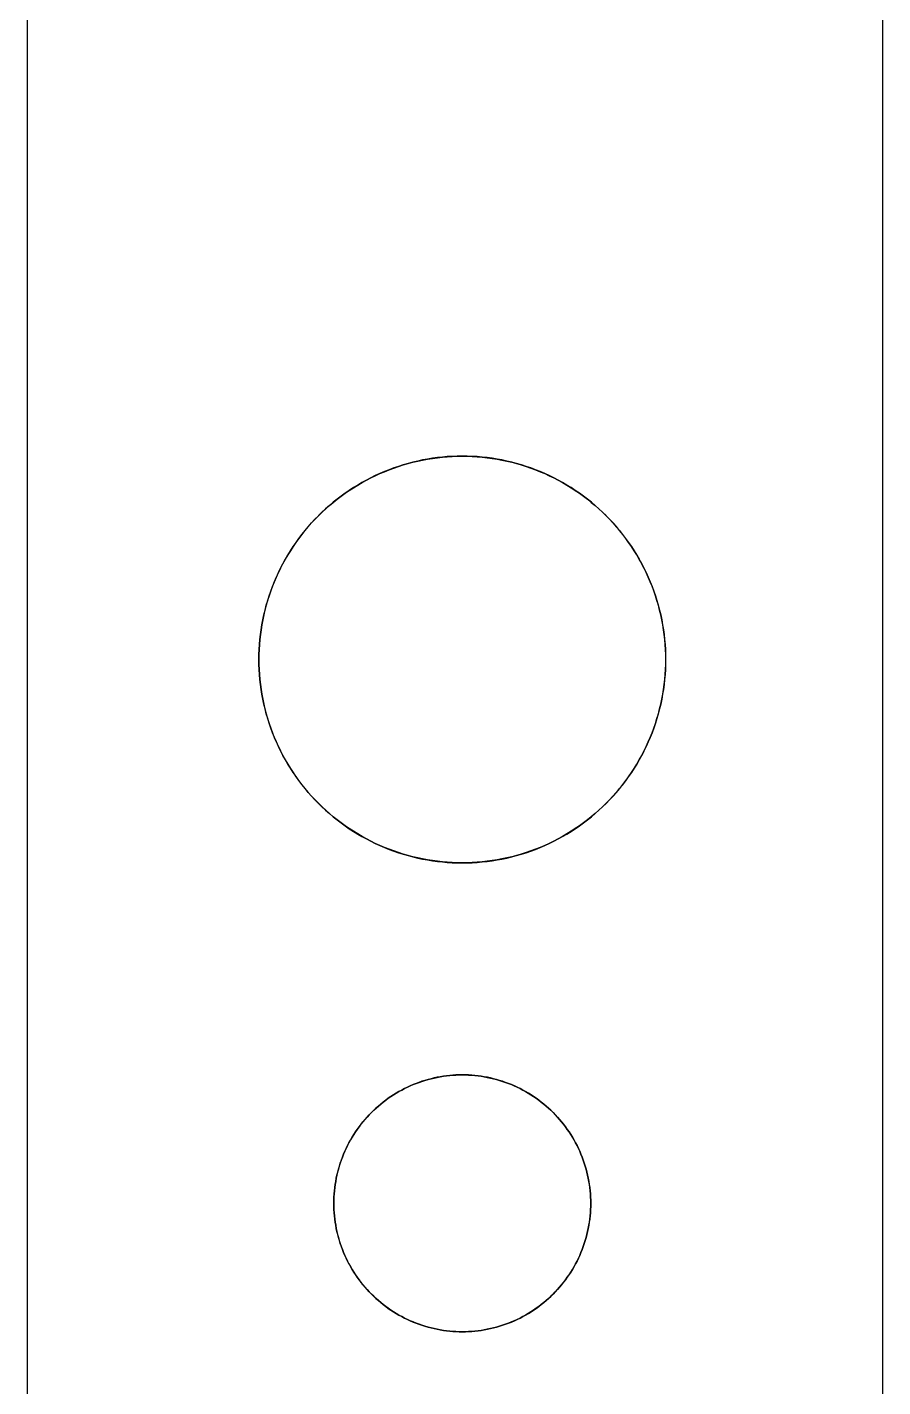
# Model space of a CAD drawing. Extents: x 1 to 21, y 9 to 138.
# Drawn here: x 1.35 to 21.33, y 73.12 to 104.87 of the extents above; entities that cross this region are included whole.
import ezdxf

# ---------------------------------------------------------------- set-up
doc = ezdxf.new("R2010")
doc.units = 0

msp = doc.modelspace()

# ---------------------------------------------------------------- linework, layer by layer
at = {"color": 5, "true_color": 0x0000ff}
msp.add_polyline3d([(21.33244, 9.25398, 0), (21.33244, 137.7541, 0), (1.35229, 137.7541, 0), (1.35229, 9.25398, 0), (21.33244, 9.25398, 0)], close=True, dxfattribs=at)
at = {"color": 34, "true_color": 0x008000}
for points in [[(1.3523, 9.25398, 0), (21.33244, 9.25398, 0), (21.33244, 137.75411, 0), (1.3523, 137.75411, 0), (1.3523, 9.25398, 0)], [(11.39571, 94.85376, 0), (11.27912, 94.84944, 0), (11.16279, 94.84233, 0), (11.04671, 94.83242, 0), (10.93089, 94.81947, 0), (10.81532, 94.80397, 0), (10.81492, 94.80391, 0), (10.69986, 94.78537, 0), (10.58531, 94.76403, 0), (10.47125, 94.7399, 0), (10.35772, 94.71298, 0), (10.24494, 94.68326, 0), (10.13293, 94.65075, 0), (10.02192, 94.61544, 0), (9.9117, 94.57759, 0), (9.80247, 94.53695, 0), (9.69402, 94.49352, 0), (9.58709, 94.4478, 0), (9.48091, 94.39929, 0), (9.37627, 94.34798, 0), (9.3759, 94.3478, 0), (9.27228, 94.2942, 0), (9.17017, 94.23782, 0), (9.06959, 94.17914, 0), (8.97026, 94.11818, 0), (8.87248, 94.05443, 0), (8.77647, 93.98864, 0), (8.68197, 93.92032, 0), (8.58927, 93.8497, 0), (8.49809, 93.77681, 0), (8.40893, 93.70188, 0), (8.32156, 93.62466, 0), (8.23621, 93.54516, 0), (8.15265, 93.46388, 0), (8.15237, 93.4636, 0), (8.07109, 93.38003, 0), (7.99159, 93.29469, 0), (7.91437, 93.20731, 0), (7.83944, 93.11816, 0), (7.76654, 93.02697, 0), (7.69593, 92.93426, 0), (7.6276, 92.83977, 0), (7.56182, 92.74376, 0), (7.49806, 92.64597, 0), (7.4371, 92.54666, 0), (7.37843, 92.44607, 0), (7.32204, 92.34397, 0), (7.26845, 92.24033, 0), (7.26827, 92.23998, 0), (7.21696, 92.13533, 0), (7.16845, 92.02916, 0), (7.12273, 91.92223, 0), (7.07929, 91.81377, 0), (7.03865, 91.70455, 0), (7.00081, 91.59431, 0), (6.9655, 91.48331, 0), (6.93299, 91.3713, 0), (6.90327, 91.25852, 0), (6.87635, 91.14499, 0), (6.85222, 91.03094, 0), (6.85215, 91.03055, 0), (6.83088, 90.91639, 0), (6.83082, 90.91599, 0), (6.83082, 90.91597, 0), (6.81234, 90.80132, 0), (6.81228, 90.80093, 0), (6.79678, 90.68536, 0), (6.78383, 90.56954, 0), (6.77392, 90.45346, 0), (6.76681, 90.33713, 0), (6.76249, 90.22054, 0), (6.76097, 90.10396, 0), (6.76249, 89.98737, 0), (6.76681, 89.87078, 0), (6.77392, 89.75445, 0), (6.78383, 89.63837, 0), (6.79678, 89.52255, 0), (6.81228, 89.40698, 0), (6.81234, 89.40659, 0), (6.83088, 89.29152, 0), (6.85222, 89.17697, 0), (6.87635, 89.06292, 0), (6.90327, 88.94939, 0), (6.93299, 88.83661, 0), (6.9655, 88.7246, 0), (7.00081, 88.6136, 0), (7.03865, 88.50336, 0), (7.07929, 88.39414, 0), (7.12273, 88.28568, 0), (7.16845, 88.17875, 0), (7.21696, 88.07258, 0), (7.21714, 88.07222, 0), (7.26827, 87.96793, 0), (7.26845, 87.96758, 0), (7.32204, 87.86394, 0), (7.37843, 87.76184, 0), (7.4371, 87.66125, 0), (7.49806, 87.56194, 0), (7.56182, 87.46415, 0), (7.6276, 87.36814, 0), (7.69593, 87.27365, 0), (7.76654, 87.18094, 0), (7.83944, 87.08975, 0), (7.91437, 87.0006, 0), (7.99159, 86.91322, 0), (8.07109, 86.82788, 0), (8.15237, 86.74431, 0), (8.15265, 86.74403, 0), (8.23621, 86.66275, 0), (8.32156, 86.58325, 0), (8.40893, 86.50603, 0), (8.49809, 86.4311, 0), (8.58927, 86.35821, 0), (8.68197, 86.28759, 0), (8.77647, 86.21927, 0), (8.87248, 86.15348, 0), (8.97026, 86.08973, 0), (9.06959, 86.02877, 0), (9.17017, 85.97009, 0), (9.27228, 85.91371, 0), (9.27263, 85.91353, 0), (9.3759, 85.86011, 0), (9.37627, 85.85993, 0), (9.48091, 85.80862, 0), (9.58709, 85.76011, 0), (9.69402, 85.71439, 0), (9.80247, 85.67096, 0), (9.9117, 85.63032, 0), (10.02192, 85.59247, 0), (10.13293, 85.55716, 0), (10.24494, 85.52465, 0), (10.35772, 85.49493, 0), (10.47125, 85.46801, 0), (10.58531, 85.44388, 0), (10.69986, 85.42254, 0), (10.81492, 85.404, 0), (10.81532, 85.40394, 0), (10.93089, 85.38845, 0), (11.04671, 85.37549, 0), (11.16279, 85.36558, 0), (11.27912, 85.35847, 0), (11.39571, 85.35416, 0), (11.51229, 85.35263, 0), (11.62888, 85.35416, 0), (11.74546, 85.35847, 0), (11.8618, 85.36558, 0), (11.97787, 85.37549, 0), (12.0937, 85.38845, 0), (12.20927, 85.40394, 0), (12.20966, 85.404, 0), (12.32472, 85.42254, 0), (12.43928, 85.44388, 0), (12.55332, 85.46801, 0), (12.66686, 85.49493, 0), (12.77964, 85.52465, 0), (12.89165, 85.55716, 0), (13.00265, 85.59247, 0), (13.11288, 85.63032, 0), (13.2221, 85.67096, 0), (13.33056, 85.71439, 0), (13.4375, 85.76011, 0), (13.54367, 85.80862, 0), (13.64832, 85.85993, 0), (13.64867, 85.86011, 0), (13.75195, 85.91353, 0), (13.7523, 85.91371, 0), (13.85441, 85.97009, 0), (13.95499, 86.02877, 0), (14.05431, 86.08973, 0), (14.1521, 86.15348, 0), (14.24811, 86.21927, 0), (14.3426, 86.28759, 0), (14.43531, 86.35821, 0), (14.52649, 86.4311, 0), (14.61565, 86.50603, 0), (14.70302, 86.58325, 0), (14.78837, 86.66275, 0), (14.87193, 86.74403, 0), (14.87221, 86.74431, 0), (14.95349, 86.82788, 0), (15.033, 86.91322, 0), (15.11021, 87.0006, 0), (15.18514, 87.08975, 0), (15.25804, 87.18094, 0), (15.32865, 87.27365, 0), (15.39698, 87.36814, 0), (15.46276, 87.46415, 0), (15.52652, 87.56194, 0), (15.58748, 87.66125, 0), (15.64615, 87.76184, 0), (15.70254, 87.86394, 0), (15.75613, 87.96758, 0), (15.75631, 87.96793, 0), (15.80744, 88.07222, 0), (15.80762, 88.07258, 0), (15.85614, 88.17875, 0), (15.90186, 88.28568, 0), (15.94529, 88.39414, 0), (15.98593, 88.50336, 0), (16.02377, 88.6136, 0), (16.05908, 88.7246, 0), (16.09159, 88.83661, 0), (16.12131, 88.94939, 0), (16.14824, 89.06292, 0), (16.17237, 89.17697, 0), (16.1937, 89.29152, 0), (16.19377, 89.29192, 0), (16.19377, 89.29194, 0), (16.21224, 89.40659, 0), (16.2123, 89.40698, 0), (16.22774, 89.52215, 0), (16.22774, 89.52216, 0), (16.22779, 89.52255, 0), (16.24076, 89.63837, 0), (16.25066, 89.75445, 0), (16.25777, 89.87078, 0), (16.26209, 89.98737, 0), (16.26362, 90.10396, 0), (16.26209, 90.22054, 0), (16.25777, 90.33713, 0), (16.25066, 90.45346, 0), (16.24076, 90.56954, 0), (16.22779, 90.68536, 0), (16.2123, 90.80093, 0), (16.21224, 90.80132, 0), (16.19377, 90.91597, 0), (16.19377, 90.91599, 0), (16.1937, 90.91639, 0), (16.17237, 91.03094, 0), (16.14824, 91.14499, 0), (16.12131, 91.25852, 0), (16.09159, 91.3713, 0), (16.05908, 91.48331, 0), (16.02377, 91.59431, 0), (15.98593, 91.70455, 0), (15.94529, 91.81377, 0), (15.90186, 91.92223, 0), (15.85614, 92.02916, 0), (15.80762, 92.13533, 0), (15.75631, 92.23998, 0), (15.75613, 92.24033, 0), (15.70254, 92.34397, 0), (15.64615, 92.44607, 0), (15.58748, 92.54666, 0), (15.52652, 92.64597, 0), (15.46276, 92.74376, 0), (15.39698, 92.83977, 0), (15.32865, 92.93426, 0), (15.25804, 93.02697, 0), (15.18514, 93.11816, 0), (15.11021, 93.20731, 0), (15.033, 93.29469, 0), (14.95349, 93.38003, 0), (14.87221, 93.4636, 0), (14.87193, 93.46388, 0), (14.78837, 93.54516, 0), (14.70302, 93.62466, 0), (14.61565, 93.70188, 0), (14.52649, 93.77681, 0), (14.43531, 93.8497, 0), (14.3426, 93.92032, 0), (14.24811, 93.98864, 0), (14.1521, 94.05443, 0), (14.05431, 94.11818, 0), (13.95499, 94.17914, 0), (13.85441, 94.23782, 0), (13.7523, 94.2942, 0), (13.64867, 94.3478, 0), (13.64832, 94.34798, 0), (13.54367, 94.39929, 0), (13.4375, 94.4478, 0), (13.33056, 94.49352, 0), (13.2221, 94.53695, 0), (13.11288, 94.57759, 0), (13.00265, 94.61544, 0), (12.89165, 94.65075, 0), (12.77964, 94.68326, 0), (12.66686, 94.71298, 0), (12.55332, 94.7399, 0), (12.43928, 94.76403, 0), (12.32472, 94.78537, 0), (12.20966, 94.80391, 0), (12.20927, 94.80397, 0), (12.0937, 94.81947, 0), (11.97787, 94.83242, 0), (11.8618, 94.84233, 0), (11.74546, 94.84944, 0), (11.62888, 94.85376, 0), (11.51229, 94.85528, 0), (11.39571, 94.85376, 0)], [(11.74546, 85.36101, 0), (11.62888, 85.3567, 0), (11.51229, 85.35517, 0), (11.39571, 85.3567, 0), (11.27912, 85.36101, 0), (11.16279, 85.36813, 0), (11.04671, 85.37803, 0), (10.93089, 85.39099, 0), (10.81542, 85.40647, 0), (10.70065, 85.42496, 0), (10.58609, 85.44629, 0), (10.47204, 85.47042, 0), (10.35851, 85.49735, 0), (10.24573, 85.52707, 0), (10.13372, 85.55958, 0), (10.02272, 85.59488, 0), (9.91248, 85.63273, 0), (9.80326, 85.67337, 0), (9.69481, 85.7168, 0), (9.58787, 85.76252, 0), (9.4817, 85.81104, 0), (9.37709, 85.86233, 0), (9.27377, 85.91576, 0), (9.17167, 85.97215, 0), (9.07108, 86.03082, 0), (8.97176, 86.09178, 0), (8.87398, 86.15554, 0), (8.77797, 86.22132, 0), (8.68348, 86.28965, 0), (8.59076, 86.36026, 0), (8.49958, 86.43316, 0), (8.41043, 86.50809, 0), (8.32305, 86.5853, 0), (8.23771, 86.66481, 0), (8.15428, 86.74595, 0), (8.07314, 86.82937, 0), (7.99364, 86.91472, 0), (7.91642, 87.00209, 0), (7.84149, 87.09125, 0), (7.7686, 87.18243, 0), (7.69798, 87.27514, 0), (7.62966, 87.36963, 0), (7.56387, 87.46564, 0), (7.50012, 87.56343, 0), (7.43916, 87.66275, 0), (7.38048, 87.76333, 0), (7.3241, 87.86544, 0), (7.27068, 87.96872, 0), (7.21937, 88.07336, 0), (7.17086, 88.17954, 0), (7.12514, 88.28647, 0), (7.08171, 88.39493, 0), (7.04107, 88.50415, 0), (7.00322, 88.61438, 0), (6.96791, 88.72538, 0), (6.9354, 88.8374, 0), (6.90568, 88.95017, 0), (6.87876, 89.06371, 0), (6.85463, 89.17776, 0), (6.83336, 89.29192, 0), (6.83329, 89.29231, 0), (6.81481, 89.40698, 0), (6.79932, 89.52255, 0), (6.78637, 89.63837, 0), (6.77646, 89.75445, 0), (6.76935, 89.87078, 0), (6.76503, 89.98737, 0), (6.76351, 90.10396, 0), (6.76503, 90.22054, 0), (6.76935, 90.33713, 0), (6.77646, 90.45346, 0), (6.78637, 90.56954, 0), (6.79932, 90.68536, 0), (6.8148, 90.80083, 0), (6.83329, 90.9156, 0), (6.85463, 91.03015, 0), (6.87876, 91.1442, 0), (6.90568, 91.25774, 0), (6.9354, 91.37051, 0), (6.96791, 91.48253, 0), (7.00322, 91.59353, 0), (7.04107, 91.70376, 0), (7.08171, 91.81298, 0), (7.12514, 91.92144, 0), (7.17086, 92.02837, 0), (7.21937, 92.13455, 0), (7.27066, 92.23915, 0), (7.3241, 92.34247, 0), (7.38048, 92.44458, 0), (7.43916, 92.54516, 0), (7.50012, 92.64448, 0), (7.56387, 92.74227, 0), (7.62966, 92.83828, 0), (7.69798, 92.93277, 0), (7.7686, 93.02548, 0), (7.84149, 93.11666, 0), (7.91642, 93.20582, 0), (7.99364, 93.29319, 0), (8.07314, 93.37854, 0), (8.15428, 93.46196, 0), (8.23771, 93.5431, 0), (8.32305, 93.62261, 0), (8.41043, 93.69982, 0), (8.49958, 93.77475, 0), (8.59076, 93.84765, 0), (8.68348, 93.91826, 0), (8.77797, 93.98659, 0), (8.87398, 94.05237, 0), (8.97176, 94.11613, 0), (9.07108, 94.17709, 0), (9.17167, 94.23576, 0), (9.27377, 94.29215, 0), (9.37705, 94.34556, 0), (9.4817, 94.39687, 0), (9.58787, 94.44539, 0), (9.69481, 94.49111, 0), (9.80326, 94.53454, 0), (9.91248, 94.57518, 0), (10.02272, 94.61303, 0), (10.13372, 94.64833, 0), (10.24573, 94.68084, 0), (10.35851, 94.71056, 0), (10.47204, 94.73749, 0), (10.58609, 94.76162, 0), (10.70065, 94.78295, 0), (10.81542, 94.80144, 0), (10.93089, 94.81692, 0), (11.04671, 94.82988, 0), (11.16279, 94.83979, 0), (11.27912, 94.8469, 0), (11.39571, 94.85122, 0), (11.51229, 94.85274, 0), (11.62888, 94.85122, 0), (11.74546, 94.8469, 0), (11.8618, 94.83979, 0), (11.97787, 94.82988, 0), (12.0937, 94.81692, 0), (12.20911, 94.80145, 0), (12.32394, 94.78295, 0), (12.43849, 94.76162, 0), (12.55254, 94.73749, 0), (12.66607, 94.71056, 0), (12.77885, 94.68084, 0), (12.89086, 94.64833, 0), (13.00186, 94.61303, 0), (13.1121, 94.57518, 0), (13.22132, 94.53454, 0), (13.32978, 94.49111, 0), (13.43671, 94.44539, 0), (13.54288, 94.39687, 0), (13.64753, 94.34556, 0), (13.75081, 94.29215, 0), (13.85292, 94.23576, 0), (13.9535, 94.17709, 0), (14.05281, 94.11613, 0), (14.1506, 94.05237, 0), (14.24662, 93.98659, 0), (14.3411, 93.91826, 0), (14.43381, 93.84765, 0), (14.525, 93.77475, 0), (14.61415, 93.69982, 0), (14.70153, 93.62261, 0), (14.78687, 93.5431, 0), (14.8703, 93.46196, 0), (14.95144, 93.37854, 0), (15.03094, 93.29319, 0), (15.10816, 93.20582, 0), (15.18309, 93.11666, 0), (15.25599, 93.02548, 0), (15.3266, 92.93277, 0), (15.39492, 92.83828, 0), (15.46071, 92.74227, 0), (15.52446, 92.64448, 0), (15.58542, 92.54516, 0), (15.6441, 92.44458, 0), (15.70049, 92.34247, 0), (15.75392, 92.23915, 0), (15.80521, 92.13455, 0), (15.85372, 92.02837, 0), (15.89944, 91.92144, 0), (15.94288, 91.81298, 0), (15.98352, 91.70376, 0), (16.02136, 91.59353, 0), (16.05667, 91.48253, 0), (16.08918, 91.37051, 0), (16.1189, 91.25774, 0), (16.14582, 91.1442, 0), (16.16995, 91.03015, 0), (16.19128, 90.9156, 0), (16.20978, 90.80082, 0), (16.22525, 90.68536, 0), (16.2382, 90.56954, 0), (16.24812, 90.45346, 0), (16.25523, 90.33713, 0), (16.25955, 90.22054, 0), (16.26107, 90.10396, 0), (16.25955, 89.98737, 0), (16.25523, 89.87078, 0), (16.24812, 89.75445, 0), (16.2382, 89.63837, 0), (16.22525, 89.52255, 0), (16.20977, 89.40698, 0), (16.19128, 89.29231, 0), (16.19122, 89.29192, 0), (16.16995, 89.17776, 0), (16.14582, 89.06371, 0), (16.1189, 88.95017, 0), (16.08918, 88.8374, 0), (16.05667, 88.72538, 0), (16.02136, 88.61438, 0), (15.98352, 88.50415, 0), (15.94288, 88.39493, 0), (15.89944, 88.28647, 0), (15.85372, 88.17954, 0), (15.80521, 88.07336, 0), (15.7539, 87.96872, 0), (15.70049, 87.86544, 0), (15.6441, 87.76333, 0), (15.58542, 87.66275, 0), (15.52446, 87.56343, 0), (15.46071, 87.46564, 0), (15.39492, 87.36963, 0), (15.3266, 87.27514, 0), (15.25599, 87.18243, 0), (15.18309, 87.09125, 0), (15.10816, 87.00209, 0), (15.03094, 86.91472, 0), (14.95144, 86.82937, 0), (14.8703, 86.74595, 0), (14.78687, 86.66481, 0), (14.70153, 86.5853, 0), (14.61415, 86.50809, 0), (14.525, 86.43316, 0), (14.43381, 86.36026, 0), (14.3411, 86.28965, 0), (14.24662, 86.22132, 0), (14.1506, 86.15554, 0), (14.05281, 86.09178, 0), (13.9535, 86.03082, 0), (13.85292, 85.97215, 0), (13.75081, 85.91576, 0), (13.64749, 85.86233, 0), (13.54288, 85.81104, 0), (13.43671, 85.76252, 0), (13.32978, 85.7168, 0), (13.22132, 85.67337, 0), (13.1121, 85.63273, 0), (13.00186, 85.59488, 0), (12.89086, 85.55958, 0), (12.77885, 85.52707, 0), (12.66607, 85.49735, 0), (12.55254, 85.47042, 0), (12.43849, 85.44629, 0), (12.32394, 85.42496, 0), (12.20911, 85.40646, 0), (12.0937, 85.39099, 0), (11.97787, 85.37803, 0), (11.8618, 85.36813, 0), (11.74546, 85.36101, 0)], [(11.43863, 80.40344, 0), (11.36497, 80.40089, 0), (11.36481, 80.40088, 0), (11.29157, 80.39633, 0), (11.21816, 80.38997, 0), (11.14501, 80.38185, 0), (11.14485, 80.38182, 0), (11.07211, 80.37193, 0), (11.07195, 80.37192, 0), (10.99931, 80.36024, 0), (10.92692, 80.34677, 0), (10.85478, 80.33153, 0), (10.78315, 80.31452, 0), (10.71203, 80.29572, 0), (10.64117, 80.27515, 0), (10.57106, 80.25305, 0), (10.50147, 80.22917, 0), (10.43238, 80.20352, 0), (10.36405, 80.17609, 0), (10.29649, 80.14713, 0), (10.22943, 80.1164, 0), (10.16339, 80.08414, 0), (10.16325, 80.08407, 0), (10.09772, 80.05003, 0), (10.0332, 80.01472, 0), (9.9697, 79.97763, 0), (9.90696, 79.93903, 0), (9.84524, 79.89865, 0), (9.78454, 79.85699, 0), (9.72485, 79.81406, 0), (9.66616, 79.76936, 0), (9.60877, 79.72338, 0), (9.55238, 79.67589, 0), (9.49726, 79.62712, 0), (9.44342, 79.57707, 0), (9.4433, 79.57697, 0), (9.44328, 79.57696, 0), (9.39058, 79.52576, 0), (9.39047, 79.52566, 0), (9.33916, 79.47283, 0), (9.28913, 79.41898, 0), (9.24036, 79.36386, 0), (9.19286, 79.30748, 0), (9.14689, 79.25006, 0), (9.10218, 79.1914, 0), (9.05926, 79.13171, 0), (9.0176, 79.071, 0), (8.97721, 79.00928, 0), (8.93861, 78.94654, 0), (8.93853, 78.9464, 0), (8.90152, 78.88303, 0), (8.90145, 78.8829, 0), (8.86622, 78.81853, 0), (8.86614, 78.81838, 0), (8.86614, 78.81837, 0), (8.83217, 78.75299, 0), (8.83211, 78.75284, 0), (8.79984, 78.6868, 0), (8.76911, 78.61976, 0), (8.74016, 78.55219, 0), (8.71273, 78.48387, 0), (8.68707, 78.41477, 0), (8.6632, 78.34518, 0), (8.6411, 78.27508, 0), (8.62053, 78.20421, 0), (8.60173, 78.13309, 0), (8.5847, 78.06146, 0), (8.56947, 77.98933, 0), (8.55601, 77.91694, 0), (8.54433, 77.84429, 0), (8.5443, 77.84414, 0), (8.5344, 77.77124, 0), (8.52627, 77.69808, 0), (8.51992, 77.62468, 0), (8.51535, 77.55127, 0), (8.51281, 77.47762, 0), (8.51179, 77.40396, 0), (8.51281, 77.33029, 0), (8.51282, 77.33014, 0), (8.51535, 77.25663, 0), (8.51992, 77.18322, 0), (8.52627, 77.10982, 0), (8.52629, 77.10966, 0), (8.5344, 77.03667, 0), (8.53442, 77.03651, 0), (8.5443, 76.96377, 0), (8.54433, 76.96362, 0), (8.55601, 76.89097, 0), (8.56947, 76.81858, 0), (8.5847, 76.74645, 0), (8.60173, 76.67482, 0), (8.62053, 76.6037, 0), (8.6411, 76.53283, 0), (8.6632, 76.46272, 0), (8.68707, 76.39313, 0), (8.71273, 76.32404, 0), (8.74016, 76.25572, 0), (8.76911, 76.18814, 0), (8.79984, 76.1211, 0), (8.79992, 76.12096, 0), (8.83211, 76.05506, 0), (8.83217, 76.05492, 0), (8.86622, 75.98938, 0), (8.90152, 75.92487, 0), (8.93861, 75.86136, 0), (8.97721, 75.79863, 0), (9.0176, 75.7369, 0), (9.05926, 75.67619, 0), (9.10218, 75.61651, 0), (9.14689, 75.55784, 0), (9.19286, 75.50042, 0), (9.24036, 75.44405, 0), (9.24047, 75.44392, 0), (9.24046, 75.44392, 0), (9.28913, 75.38893, 0), (9.33916, 75.33508, 0), (9.39047, 75.28225, 0), (9.39058, 75.28214, 0), (9.44328, 75.23095, 0), (9.4433, 75.23094, 0), (9.44342, 75.23083, 0), (9.49726, 75.18079, 0), (9.55238, 75.13202, 0), (9.60877, 75.08452, 0), (9.66616, 75.03855, 0), (9.72485, 74.99384, 0), (9.78454, 74.95092, 0), (9.84524, 74.90926, 0), (9.90696, 74.86888, 0), (9.9697, 74.83027, 0), (10.0332, 74.79319, 0), (10.03335, 74.79311, 0), (10.03334, 74.79311, 0), (10.09772, 74.75788, 0), (10.16325, 74.72384, 0), (10.16339, 74.72377, 0), (10.22943, 74.6915, 0), (10.29649, 74.66078, 0), (10.36405, 74.63182, 0), (10.43238, 74.60438, 0), (10.50147, 74.57874, 0), (10.57106, 74.55486, 0), (10.64117, 74.53276, 0), (10.71203, 74.51219, 0), (10.78315, 74.49339, 0), (10.85478, 74.47638, 0), (10.92692, 74.46114, 0), (10.92708, 74.46111, 0), (10.99931, 74.44767, 0), (11.07195, 74.43599, 0), (11.07211, 74.43597, 0), (11.14485, 74.42608, 0), (11.14501, 74.42606, 0), (11.21816, 74.41793, 0), (11.29157, 74.41158, 0), (11.36497, 74.40701, 0), (11.43863, 74.40447, 0), (11.51229, 74.40345, 0), (11.58595, 74.40447, 0), (11.65961, 74.40701, 0), (11.73302, 74.41158, 0), (11.80642, 74.41793, 0), (11.87958, 74.42606, 0), (11.95247, 74.43597, 0), (11.95263, 74.43599, 0), (12.02527, 74.44767, 0), (12.0975, 74.46111, 0), (12.09751, 74.46111, 0), (12.09766, 74.46114, 0), (12.1698, 74.47638, 0), (12.24143, 74.49339, 0), (12.31255, 74.51219, 0), (12.38341, 74.53276, 0), (12.45352, 74.55486, 0), (12.52311, 74.57874, 0), (12.5922, 74.60438, 0), (12.66053, 74.63182, 0), (12.72809, 74.66078, 0), (12.79515, 74.6915, 0), (12.86119, 74.72377, 0), (12.86133, 74.72384, 0), (12.92686, 74.75788, 0), (12.99123, 74.79311, 0), (12.99124, 74.79311, 0), (12.99138, 74.79319, 0), (13.05488, 74.83027, 0), (13.11762, 74.86888, 0), (13.17934, 74.90926, 0), (13.24004, 74.95092, 0), (13.29973, 74.99384, 0), (13.35841, 75.03855, 0), (13.41581, 75.08452, 0), (13.4722, 75.13202, 0), (13.52732, 75.18079, 0), (13.58117, 75.23083, 0), (13.634, 75.28214, 0), (13.63411, 75.28225, 0), (13.68532, 75.33497, 0), (13.68531, 75.33497, 0), (13.68542, 75.33508, 0), (13.73546, 75.38893, 0), (13.78412, 75.44392, 0), (13.78411, 75.44392, 0), (13.78422, 75.44405, 0), (13.83172, 75.50042, 0), (13.8777, 75.55784, 0), (13.9224, 75.61651, 0), (13.96533, 75.67619, 0), (14.00698, 75.7369, 0), (14.04737, 75.79863, 0), (14.08598, 75.86136, 0), (14.12306, 75.92487, 0), (14.15837, 75.98938, 0), (14.1924, 76.05492, 0), (14.19247, 76.05506, 0), (14.22466, 76.12096, 0), (14.22473, 76.1211, 0), (14.25547, 76.18814, 0), (14.28442, 76.25572, 0), (14.31185, 76.32404, 0), (14.33751, 76.39313, 0), (14.36138, 76.46272, 0), (14.38348, 76.53283, 0), (14.40406, 76.6037, 0), (14.42285, 76.67482, 0), (14.43987, 76.74645, 0), (14.45511, 76.81858, 0), (14.46857, 76.89097, 0), (14.48026, 76.96362, 0), (14.48028, 76.96377, 0), (14.49019, 77.03667, 0), (14.49829, 77.10966, 0), (14.49831, 77.10982, 0), (14.50467, 77.18322, 0), (14.50924, 77.25663, 0), (14.51178, 77.33029, 0), (14.51279, 77.40396, 0), (14.51178, 77.47762, 0), (14.50924, 77.55127, 0), (14.50467, 77.62468, 0), (14.49831, 77.69808, 0), (14.49019, 77.77124, 0), (14.48028, 77.84414, 0), (14.48026, 77.84429, 0), (14.4686, 77.91677, 0), (14.4686, 77.91678, 0), (14.46857, 77.91694, 0), (14.45514, 77.98917, 0), (14.45511, 77.98933, 0), (14.43987, 78.06146, 0), (14.42285, 78.13309, 0), (14.40406, 78.20421, 0), (14.38348, 78.27508, 0), (14.36138, 78.34518, 0), (14.33751, 78.41477, 0), (14.31185, 78.48387, 0), (14.28442, 78.55219, 0), (14.25547, 78.61976, 0), (14.22473, 78.6868, 0), (14.19247, 78.75284, 0), (14.1924, 78.75299, 0), (14.15837, 78.81853, 0), (14.12313, 78.8829, 0), (14.12306, 78.88303, 0), (14.08598, 78.94654, 0), (14.04737, 79.00928, 0), (14.00698, 79.071, 0), (13.96533, 79.13171, 0), (13.9224, 79.1914, 0), (13.8777, 79.25006, 0), (13.83172, 79.30748, 0), (13.78422, 79.36386, 0), (13.73546, 79.41898, 0), (13.68542, 79.47283, 0), (13.63411, 79.52566, 0), (13.634, 79.52576, 0), (13.58129, 79.57696, 0), (13.58128, 79.57697, 0), (13.58117, 79.57707, 0), (13.52732, 79.62712, 0), (13.4722, 79.67589, 0), (13.41581, 79.72338, 0), (13.35841, 79.76936, 0), (13.29973, 79.81406, 0), (13.24004, 79.85699, 0), (13.17934, 79.89865, 0), (13.11762, 79.93903, 0), (13.05488, 79.97763, 0), (12.99138, 80.01472, 0), (12.99124, 80.01479, 0), (12.99122, 80.01479, 0), (12.92686, 80.05003, 0), (12.86133, 80.08407, 0), (12.86119, 80.08414, 0), (12.79515, 80.1164, 0), (12.72809, 80.14713, 0), (12.66053, 80.17609, 0), (12.5922, 80.20352, 0), (12.52311, 80.22917, 0), (12.45352, 80.25305, 0), (12.38341, 80.27515, 0), (12.31255, 80.29572, 0), (12.24143, 80.31452, 0), (12.1698, 80.33153, 0), (12.09766, 80.34677, 0), (12.09751, 80.3468, 0), (12.0975, 80.3468, 0), (12.02527, 80.36024, 0), (11.95263, 80.37192, 0), (11.95247, 80.37193, 0), (11.87973, 80.38182, 0), (11.87958, 80.38185, 0), (11.80642, 80.38997, 0), (11.73302, 80.39633, 0), (11.65961, 80.40089, 0), (11.58595, 80.40344, 0), (11.51229, 80.40446, 0), (11.43863, 80.40344, 0)], [(11.65961, 74.40803, 0), (11.58595, 74.40549, 0), (11.51229, 74.40447, 0), (11.43863, 74.40549, 0), (11.36497, 74.40803, 0), (11.29157, 74.4126, 0), (11.21816, 74.41894, 0), (11.14501, 74.42707, 0), (11.07227, 74.43696, 0), (10.99962, 74.44864, 0), (10.92723, 74.4621, 0), (10.8551, 74.47734, 0), (10.78347, 74.49436, 0), (10.71235, 74.51316, 0), (10.64148, 74.53373, 0), (10.57138, 74.55583, 0), (10.50178, 74.5797, 0), (10.43268, 74.60536, 0), (10.36436, 74.63279, 0), (10.29679, 74.66175, 0), (10.22974, 74.69248, 0), (10.16385, 74.72467, 0), (10.09831, 74.7587, 0), (10.03379, 74.79401, 0), (9.9703, 74.83109, 0), (9.90756, 74.86969, 0), (9.84584, 74.91009, 0), (9.78514, 74.95174, 0), (9.72545, 74.99467, 0), (9.66677, 75.03937, 0), (9.60937, 75.08535, 0), (9.55298, 75.13284, 0), (9.49797, 75.1815, 0), (9.49785, 75.18161, 0), (9.44413, 75.23154, 0), (9.44401, 75.23165, 0), (9.39129, 75.28285, 0), (9.33999, 75.33568, 0), (9.28994, 75.38952, 0), (9.28984, 75.38964, 0), (9.28983, 75.38964, 0), (9.24118, 75.44464, 0), (9.19368, 75.50103, 0), (9.14771, 75.55844, 0), (9.103, 75.61711, 0), (9.06007, 75.6768, 0), (9.01842, 75.73751, 0), (8.97804, 75.79922, 0), (8.93943, 75.86197, 0), (8.90234, 75.92547, 0), (8.86711, 75.98983, 0), (8.86711, 75.98984, 0), (8.86703, 75.98998, 0), (8.833, 76.05551, 0), (8.83298, 76.05553, 0), (8.80082, 76.12141, 0), (8.77008, 76.18846, 0), (8.74113, 76.25603, 0), (8.71369, 76.32436, 0), (8.68804, 76.39345, 0), (8.66416, 76.46304, 0), (8.64207, 76.53315, 0), (8.62149, 76.60401, 0), (8.6027, 76.67513, 0), (8.58568, 76.74675, 0), (8.57044, 76.8189, 0), (8.557, 76.89113, 0), (8.55697, 76.89129, 0), (8.54532, 76.96375, 0), (8.54532, 76.96377, 0), (8.53541, 77.03667, 0), (8.52727, 77.10982, 0), (8.52093, 77.18322, 0), (8.51636, 77.25663, 0), (8.51382, 77.33029, 0), (8.5128, 77.40396, 0), (8.51382, 77.47762, 0), (8.51636, 77.55127, 0), (8.52093, 77.62468, 0), (8.52726, 77.69792, 0), (8.52726, 77.69793, 0), (8.52727, 77.69808, 0), (8.53539, 77.77108, 0), (8.53541, 77.77124, 0), (8.54532, 77.84414, 0), (8.55697, 77.91661, 0), (8.57044, 77.989, 0), (8.58568, 78.06115, 0), (8.6027, 78.13278, 0), (8.62149, 78.2039, 0), (8.64207, 78.27476, 0), (8.66416, 78.34487, 0), (8.68804, 78.41446, 0), (8.71369, 78.48354, 0), (8.74113, 78.55188, 0), (8.77008, 78.61944, 0), (8.80082, 78.68649, 0), (8.833, 78.75239, 0), (8.86703, 78.81793, 0), (8.90234, 78.88244, 0), (8.93943, 78.94593, 0), (8.97804, 79.00868, 0), (9.01842, 79.0704, 0), (9.06007, 79.13111, 0), (9.103, 79.1908, 0), (9.14771, 79.24947, 0), (9.19368, 79.30688, 0), (9.24118, 79.36327, 0), (9.28984, 79.41827, 0), (9.28994, 79.41838, 0), (9.33999, 79.47223, 0), (9.39119, 79.52495, 0), (9.39118, 79.52495, 0), (9.44401, 79.57626, 0), (9.49785, 79.6263, 0), (9.55298, 79.67507, 0), (9.60937, 79.72256, 0), (9.66677, 79.76854, 0), (9.72545, 79.81323, 0), (9.78514, 79.85617, 0), (9.84584, 79.89782, 0), (9.90756, 79.93821, 0), (9.9703, 79.97682, 0), (10.03379, 80.0139, 0), (10.09816, 80.04913, 0), (10.09817, 80.04913, 0), (10.09831, 80.04921, 0), (10.1638, 80.08321, 0), (10.22974, 80.11543, 0), (10.29679, 80.14615, 0), (10.36436, 80.17512, 0), (10.43268, 80.20255, 0), (10.50178, 80.22821, 0), (10.57138, 80.25208, 0), (10.64148, 80.27418, 0), (10.71235, 80.29474, 0), (10.78347, 80.31355, 0), (10.8551, 80.33056, 0), (10.92723, 80.34581, 0), (10.99962, 80.35926, 0), (11.07227, 80.37094, 0), (11.14501, 80.38084, 0), (11.21816, 80.38896, 0), (11.29157, 80.3953, 0), (11.36497, 80.39989, 0), (11.43863, 80.40243, 0), (11.51229, 80.40344, 0), (11.58595, 80.40243, 0), (11.65961, 80.39989, 0), (11.73302, 80.3953, 0), (11.80642, 80.38896, 0), (11.87958, 80.38084, 0), (11.9523, 80.37095, 0), (11.95232, 80.37094, 0), (12.02496, 80.35926, 0), (12.09735, 80.34581, 0), (12.16949, 80.33056, 0), (12.24111, 80.31355, 0), (12.31223, 80.29474, 0), (12.3831, 80.27418, 0), (12.4532, 80.25208, 0), (12.5228, 80.22821, 0), (12.59189, 80.20255, 0), (12.66021, 80.17512, 0), (12.72778, 80.14615, 0), (12.79483, 80.11543, 0), (12.86078, 80.08321, 0), (12.92626, 80.04921, 0), (12.92641, 80.04913, 0), (12.9264, 80.04913, 0), (12.99078, 80.0139, 0), (13.05428, 79.97682, 0), (13.11702, 79.93821, 0), (13.17874, 79.89782, 0), (13.23945, 79.85617, 0), (13.29914, 79.81323, 0), (13.35781, 79.76854, 0), (13.41521, 79.72256, 0), (13.4716, 79.67507, 0), (13.52672, 79.6263, 0), (13.58057, 79.57626, 0), (13.6334, 79.52495, 0), (13.63339, 79.52495, 0), (13.6846, 79.47223, 0), (13.73463, 79.41838, 0), (13.7834, 79.36327, 0), (13.8309, 79.30688, 0), (13.87687, 79.24947, 0), (13.92158, 79.1908, 0), (13.9645, 79.13111, 0), (14.00616, 79.0704, 0), (14.04655, 79.00868, 0), (14.08515, 78.94593, 0), (14.12224, 78.88244, 0), (14.15754, 78.81793, 0), (14.19158, 78.75239, 0), (14.22377, 78.68649, 0), (14.2545, 78.61944, 0), (14.28346, 78.55188, 0), (14.31089, 78.48354, 0), (14.33654, 78.41446, 0), (14.36042, 78.34487, 0), (14.38252, 78.27476, 0), (14.40309, 78.2039, 0), (14.42189, 78.13278, 0), (14.4389, 78.06115, 0), (14.45414, 77.989, 0), (14.46761, 77.91661, 0), (14.47926, 77.84414, 0), (14.48917, 77.77124, 0), (14.4973, 77.69808, 0), (14.50365, 77.62468, 0), (14.50822, 77.55127, 0), (14.51076, 77.47762, 0), (14.51178, 77.40396, 0), (14.51076, 77.33029, 0), (14.50822, 77.25663, 0), (14.50365, 77.18322, 0), (14.4973, 77.10982, 0), (14.48917, 77.03667, 0), (14.47926, 76.96377, 0), (14.47926, 76.96375, 0), (14.46761, 76.89129, 0), (14.46758, 76.89113, 0), (14.45414, 76.8189, 0), (14.4389, 76.74675, 0), (14.42189, 76.67513, 0), (14.40309, 76.60401, 0), (14.38252, 76.53315, 0), (14.36042, 76.46304, 0), (14.33654, 76.39345, 0), (14.31089, 76.32436, 0), (14.28346, 76.25603, 0), (14.2545, 76.18846, 0), (14.22377, 76.12141, 0), (14.19151, 76.05537, 0), (14.15754, 75.98998, 0), (14.12224, 75.92547, 0), (14.08515, 75.86197, 0), (14.04655, 75.79922, 0), (14.00616, 75.73751, 0), (13.9645, 75.6768, 0), (13.92158, 75.61711, 0), (13.87687, 75.55844, 0), (13.8309, 75.50103, 0), (13.7834, 75.44464, 0), (13.73463, 75.38952, 0), (13.6846, 75.33568, 0), (13.63329, 75.28285, 0), (13.58057, 75.23165, 0), (13.52672, 75.18161, 0), (13.4716, 75.13284, 0), (13.41521, 75.08535, 0), (13.35781, 75.03937, 0), (13.29914, 74.99467, 0), (13.23945, 74.95174, 0), (13.17874, 74.91009, 0), (13.11702, 74.86969, 0), (13.05428, 74.83109, 0), (12.99078, 74.79401, 0), (12.92626, 74.7587, 0), (12.86073, 74.72467, 0), (12.79483, 74.69248, 0), (12.72778, 74.66175, 0), (12.66021, 74.63279, 0), (12.59189, 74.60536, 0), (12.5228, 74.5797, 0), (12.4532, 74.55583, 0), (12.3831, 74.53373, 0), (12.31223, 74.51316, 0), (12.24111, 74.49436, 0), (12.16949, 74.47734, 0), (12.09735, 74.4621, 0), (12.02496, 74.44864, 0), (11.95232, 74.43696, 0), (11.87958, 74.42707, 0), (11.80642, 74.41894, 0), (11.73302, 74.4126, 0), (11.65961, 74.40803, 0)]]:
    msp.add_polyline3d(points, close=True, dxfattribs=at)

doc.saveas('drawing.dxf')
